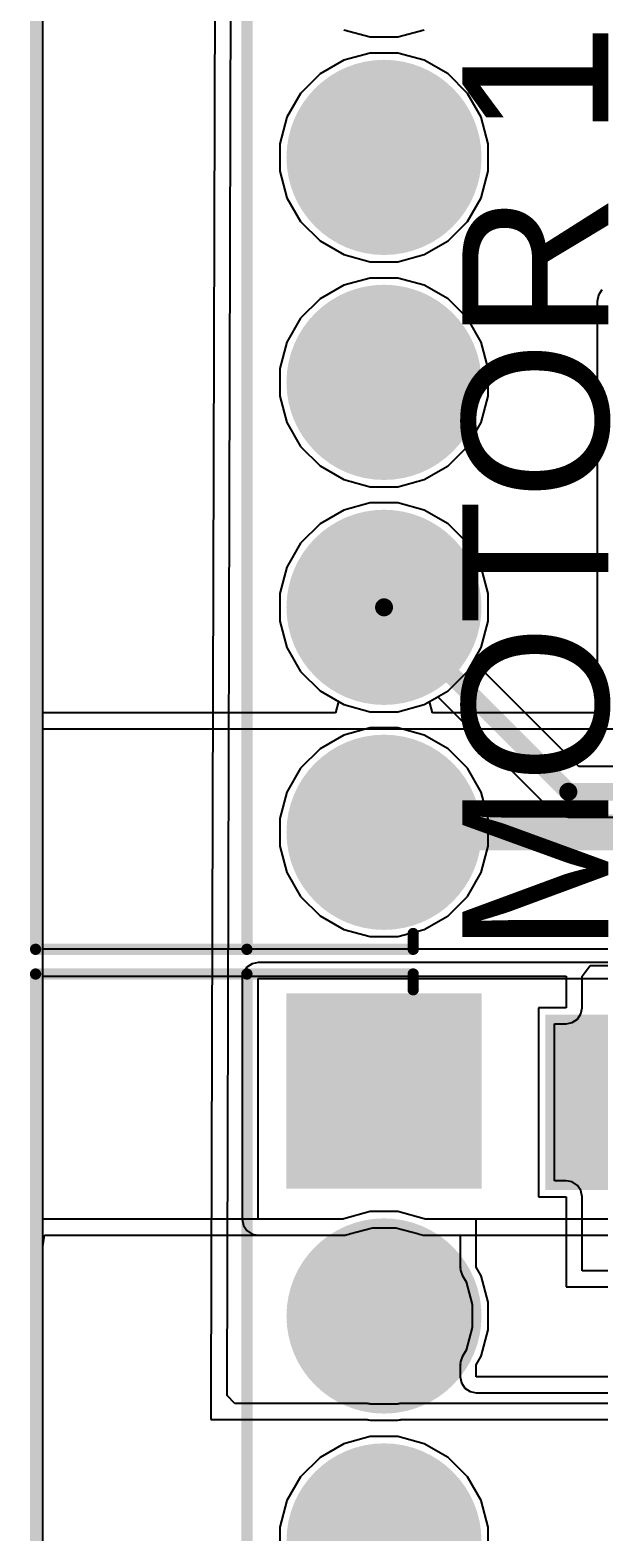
# Model space of a CAD drawing. Header units: millimetres. Extents: x -1.7 to 76.1, y -1.1 to 50.5.
# Drawn here: x -1.69 to 4.74, y 15.6 to 32.55 of the extents above; entities that cross this region are included whole.
import ezdxf

# ---------------------------------------------------------------- set-up
doc = ezdxf.new("R2010")
doc.units = ezdxf.units.MM
for name, color, linetype in [('BottomLayer', 5, 'Continuous'), ('BottomPaste', 16, 'Continuous'), ('BottomSolder', 6, 'Continuous'), ('MultiLayer', 9, 'Continuous'), ('PadHoleLayer', 156, 'Continuous'), ('TopLayer', 1, 'Continuous'), ('TopOverlay', 2, 'Continuous'), ('TopSolder', 216, 'Continuous')]:
    doc.layers.add(name, color=color, linetype=linetype)
doc.styles.add('Arial', font='', dxfattribs={"height": 0.2})
doc.styles.get('Arial').set_extended_font_data('Arial')

# ---------------------------------------------------------------- blocks, each defined once
blk = doc.blocks.new('T____1206_B_69')
at = {"layer": 'BottomLayer'}
for points in [[(-2.032, 0.889), (-0.508, 0.889), (-0.508, -0.889), (-2.032, -0.889)], [(0.508, 0.889), (2.032, 0.889), (2.032, -0.889), (0.508, -0.889)]]:
    blk.add_hatch(color=5, dxfattribs=at).paths.add_polyline_path(points)
at = {"layer": 'BottomPaste'}
for points in [[(-2.032, 0.889), (-0.508, 0.889), (-0.508, -0.889), (-2.032, -0.889)], [(0.508, 0.889), (2.032, 0.889), (2.032, -0.889), (0.508, -0.889)]]:
    blk.add_hatch(color=16, dxfattribs=at).paths.add_polyline_path(points)
at = {"layer": 'BottomSolder'}
for points in [[(-2.1336, 0.9906), (-0.4064, 0.9906), (-0.4064, -0.9906), (-2.1336, -0.9906)], [(0.4064, 0.9906), (2.1336, 0.9906), (2.1336, -0.9906), (0.4064, -0.9906)]]:
    blk.add_hatch(color=6, dxfattribs=at).paths.add_polyline_path(points)
blk = doc.blocks.new('HDR_1_8_M____R_____A_____108')
at = {"layer": 'BottomLayer'}
h = blk.add_hatch(color=5, dxfattribs=at)
edge = h.paths.add_edge_path()
edge.add_arc((1.27, 0), 1, 0, 360)
h = blk.add_hatch(color=5, dxfattribs=at)
edge = h.paths.add_edge_path()
edge.add_arc((3.81, 0), 1, 0, 360)
h = blk.add_hatch(color=5, dxfattribs=at)
edge = h.paths.add_edge_path()
edge.add_arc((6.35, 0), 1, 0, 360)
h = blk.add_hatch(color=5, dxfattribs=at)
edge = h.paths.add_edge_path()
edge.add_arc((8.89, 0), 1, 0, 360)
at = {"layer": 'BottomSolder'}
h = blk.add_hatch(color=6, dxfattribs=at)
edge = h.paths.add_edge_path()
edge.add_arc((1.27, 0), 1.102, 0, 360)
h = blk.add_hatch(color=6, dxfattribs=at)
edge = h.paths.add_edge_path()
edge.add_arc((3.81, 0), 1.102, 0, 360)
h = blk.add_hatch(color=6, dxfattribs=at)
edge = h.paths.add_edge_path()
edge.add_arc((6.35, 0), 1.102, 0, 360)
h = blk.add_hatch(color=6, dxfattribs=at)
edge = h.paths.add_edge_path()
edge.add_arc((8.89, 0), 1.102, 0, 360)
at = {"layer": 'MultiLayer'}
h = blk.add_hatch(color=9, dxfattribs=at)
edge = h.paths.add_edge_path()
edge.add_arc((1.27, 0), 1, 0, 360)
h = blk.add_hatch(color=9, dxfattribs=at)
edge = h.paths.add_edge_path()
edge.add_arc((3.81, 0), 1, 0, 360)
h = blk.add_hatch(color=9, dxfattribs=at)
edge = h.paths.add_edge_path()
edge.add_arc((6.35, 0), 1, 0, 360)
h = blk.add_hatch(color=9, dxfattribs=at)
edge = h.paths.add_edge_path()
edge.add_arc((8.89, 0), 1, 0, 360)
at = {"layer": 'PadHoleLayer'}
h = blk.add_hatch(color=156, dxfattribs=at)
edge = h.paths.add_edge_path()
edge.add_arc((1.27, 0), 0.5, 0, 360)
h = blk.add_hatch(color=156, dxfattribs=at)
edge = h.paths.add_edge_path()
edge.add_arc((3.81, 0), 0.5, 0, 360)
h = blk.add_hatch(color=156, dxfattribs=at)
edge = h.paths.add_edge_path()
edge.add_arc((6.35, 0), 0.5, 0, 360)
h = blk.add_hatch(color=156, dxfattribs=at)
edge = h.paths.add_edge_path()
edge.add_arc((8.89, 0), 0.5, 0, 360)
at = {"layer": 'TopLayer'}
h = blk.add_hatch(color=1, dxfattribs=at)
edge = h.paths.add_edge_path()
edge.add_arc((1.27, 0), 1, 0, 360)
h = blk.add_hatch(color=1, dxfattribs=at)
edge = h.paths.add_edge_path()
edge.add_arc((3.81, 0), 1, 0, 360)
h = blk.add_hatch(color=1, dxfattribs=at)
edge = h.paths.add_edge_path()
edge.add_arc((6.35, 0), 1, 0, 360)
h = blk.add_hatch(color=1, dxfattribs=at)
edge = h.paths.add_edge_path()
edge.add_arc((8.89, 0), 1, 0, 360)
at = {"layer": 'TopSolder'}
h = blk.add_hatch(color=216, dxfattribs=at)
edge = h.paths.add_edge_path()
edge.add_arc((1.27, 0), 1.102, 0, 360)
h = blk.add_hatch(color=216, dxfattribs=at)
edge = h.paths.add_edge_path()
edge.add_arc((3.81, 0), 1.102, 0, 360)
h = blk.add_hatch(color=216, dxfattribs=at)
edge = h.paths.add_edge_path()
edge.add_arc((6.35, 0), 1.102, 0, 360)
h = blk.add_hatch(color=216, dxfattribs=at)
edge = h.paths.add_edge_path()
edge.add_arc((8.89, 0), 1.102, 0, 360)
at = {"layer": 'TopOverlay', "const_width": 0.127}
for points in [[(10.211, 0.33), (10.033, 0.33)], [(10.211, -3.937), (10.211, 0.33)], [(10.211, -1.549), (-10.211, -1.549)], [(10.211, -3.937), (-10.211, -3.937)]]:
    blk.add_lwpolyline(points, dxfattribs=at)
at = {"layer": 'TopOverlay', "const_width": 0.0635}
for points in [[(10.001, 0.33, 1), (10.065, 0.33, 1)], [(10.179, 0.33, 1), (10.243, 0.33, 1)], [(10.179, 0.33, 1), (10.243, 0.33, 1)], [(10.179, -1.549, 1), (10.243, -1.549, 1)], [(10.179, -3.937, 1), (10.243, -3.937, 1)], [(10.179, -3.937, 1), (10.243, -3.937, 1)]]:
    blk.add_lwpolyline(points, format="xyb", close=True, dxfattribs=at)
blk = doc.blocks.new('HDR_1_8_M____R_____A_____109')
at = {"layer": 'BottomLayer'}
blk.add_hatch(color=5, dxfattribs=at).paths.add_polyline_path([(-9.89, 1), (-7.89, 1), (-7.89, -1), (-9.89, -1)])
h = blk.add_hatch(color=5, dxfattribs=at)
edge = h.paths.add_edge_path()
edge.add_arc((-6.35, 0), 1, 0, 360)
h = blk.add_hatch(color=5, dxfattribs=at)
edge = h.paths.add_edge_path()
edge.add_arc((-3.81, 0), 1, 0, 360)
at = {"layer": 'BottomSolder'}
blk.add_hatch(color=6, dxfattribs=at).paths.add_polyline_path([(-9.992, 1.102), (-7.788, 1.102), (-7.788, -1.102), (-9.992, -1.102)])
h = blk.add_hatch(color=6, dxfattribs=at)
edge = h.paths.add_edge_path()
edge.add_arc((-6.35, 0), 1.102, 0, 360)
h = blk.add_hatch(color=6, dxfattribs=at)
edge = h.paths.add_edge_path()
edge.add_arc((-3.81, 0), 1.102, 0, 360)
at = {"layer": 'MultiLayer'}
blk.add_hatch(color=9, dxfattribs=at).paths.add_polyline_path([(-9.89, 1), (-7.89, 1), (-7.89, -1), (-9.89, -1)])
h = blk.add_hatch(color=9, dxfattribs=at)
edge = h.paths.add_edge_path()
edge.add_arc((-6.35, 0), 1, 0, 360)
h = blk.add_hatch(color=9, dxfattribs=at)
edge = h.paths.add_edge_path()
edge.add_arc((-3.81, 0), 1, 0, 360)
at = {"layer": 'PadHoleLayer'}
h = blk.add_hatch(color=156, dxfattribs=at)
edge = h.paths.add_edge_path()
edge.add_arc((-8.89, 0), 0.5, 0, 360)
h = blk.add_hatch(color=156, dxfattribs=at)
edge = h.paths.add_edge_path()
edge.add_arc((-6.35, 0), 0.5, 0, 360)
h = blk.add_hatch(color=156, dxfattribs=at)
edge = h.paths.add_edge_path()
edge.add_arc((-3.81, 0), 0.5, 0, 360)
at = {"layer": 'TopLayer'}
blk.add_hatch(color=1, dxfattribs=at).paths.add_polyline_path([(-9.89, 1), (-7.89, 1), (-7.89, -1), (-9.89, -1)])
h = blk.add_hatch(color=1, dxfattribs=at)
edge = h.paths.add_edge_path()
edge.add_arc((-6.35, 0), 1, 0, 360)
h = blk.add_hatch(color=1, dxfattribs=at)
edge = h.paths.add_edge_path()
edge.add_arc((-3.81, 0), 1, 0, 360)
at = {"layer": 'TopSolder'}
blk.add_hatch(color=216, dxfattribs=at).paths.add_polyline_path([(-9.992, 1.102), (-7.788, 1.102), (-7.788, -1.102), (-9.992, -1.102)])
h = blk.add_hatch(color=216, dxfattribs=at)
edge = h.paths.add_edge_path()
edge.add_arc((-6.35, 0), 1.102, 0, 360)
h = blk.add_hatch(color=216, dxfattribs=at)
edge = h.paths.add_edge_path()
edge.add_arc((-3.81, 0), 1.102, 0, 360)
at = {"layer": 'TopOverlay', "const_width": 0.127}
for points in [[(-10.211, -3.937), (-10.211, 0.33)], [(-10.033, 0.33), (-10.211, 0.33)], [(10.211, -1.549), (-10.211, -1.549)], [(10.211, -3.937), (-10.211, -3.937)]]:
    blk.add_lwpolyline(points, dxfattribs=at)
at = {"layer": 'TopOverlay', "const_width": 0.0635}
for points in [[(-10.243, 0.33, 1), (-10.179, 0.33, 1)], [(-10.243, 0.33, 1), (-10.179, 0.33, 1)], [(-10.065, 0.33, 1), (-10.001, 0.33, 1)], [(-10.243, -1.549, 1), (-10.179, -1.549, 1)], [(-10.243, -3.937, 1), (-10.179, -3.937, 1)], [(-10.243, -3.937, 1), (-10.179, -3.937, 1)]]:
    blk.add_lwpolyline(points, format="xyb", close=True, dxfattribs=at)

msp = doc.modelspace()

# ---------------------------------------------------------------- linework, layer by layer
at = {"layer": 'BottomLayer'}
for p, q in [((-1.544, 24.845), (-1.544, 39.9)), ((1.857, 32.557), (2.156, 32.477)), ((2.156, 32.477), (2.466, 32.477)), ((2.466, 32.477), (2.766, 32.557)), ((2.156, 32.293), (1.857, 32.213)), ((2.466, 32.293), (2.156, 32.293)), ((2.766, 32.213), (2.466, 32.293)), ((1.588, 32.057), (1.369, 31.838)), ((1.857, 32.213), (1.588, 32.057)), ((3.035, 32.057), (2.766, 32.213)), ((3.254, 31.838), (3.035, 32.057)), ((1.369, 31.838), (1.214, 31.57)), ((3.409, 31.57), (3.254, 31.838)), ((1.214, 31.57), (1.134, 31.27)), ((3.489, 31.27), (3.409, 31.57)), ((1.134, 31.27), (1.134, 30.96)), ((3.489, 30.96), (3.489, 31.27)), ((1.134, 30.96), (1.214, 30.66)), ((3.409, 30.66), (3.489, 30.96)), ((1.214, 30.66), (1.369, 30.392)), ((3.254, 30.392), (3.409, 30.66)), ((1.369, 30.392), (1.588, 30.173)), ((3.035, 30.173), (3.254, 30.392)), ((1.588, 30.173), (1.857, 30.017)), ((1.857, 30.017), (2.156, 29.937)), ((2.466, 29.937), (2.766, 30.017)), ((2.766, 30.017), (3.035, 30.173)), ((2.156, 29.937), (2.466, 29.937)), ((2.156, 29.753), (1.857, 29.673)), ((2.466, 29.753), (2.156, 29.753)), ((2.766, 29.673), (2.466, 29.753)), ((1.588, 29.517), (1.369, 29.298)), ((1.857, 29.673), (1.588, 29.517)), ((3.035, 29.517), (2.766, 29.673)), ((3.254, 29.298), (3.035, 29.517)), ((4.735, 29.559), (4.721, 29.489)), ((4.774, 29.618), (4.735, 29.559)), ((4.721, 29.489), (4.721, 24.845)), ((1.369, 29.298), (1.214, 29.03)), ((3.409, 29.03), (3.254, 29.298)), ((1.214, 29.03), (1.134, 28.73)), ((3.489, 28.73), (3.409, 29.03)), ((1.134, 28.73), (1.134, 28.42)), ((3.489, 28.42), (3.489, 28.73)), ((1.134, 28.42), (1.214, 28.12)), ((3.409, 28.12), (3.489, 28.42)), ((1.214, 28.12), (1.369, 27.852)), ((3.254, 27.852), (3.409, 28.12)), ((1.369, 27.852), (1.588, 27.633)), ((3.035, 27.633), (3.254, 27.852)), ((1.588, 27.633), (1.857, 27.477)), ((1.857, 27.477), (2.156, 27.397)), ((2.466, 27.397), (2.766, 27.477)), ((2.766, 27.477), (3.035, 27.633)), ((2.156, 27.397), (2.466, 27.397)), ((1.857, 27.133), (1.588, 26.977)), ((2.156, 27.213), (1.857, 27.133)), ((2.466, 27.213), (2.156, 27.213)), ((2.766, 27.133), (2.466, 27.213)), ((3.035, 26.977), (2.766, 27.133)), ((1.588, 26.977), (1.369, 26.758)), ((3.254, 26.758), (3.035, 26.977)), ((1.369, 26.758), (1.214, 26.49)), ((3.409, 26.49), (3.254, 26.758)), ((1.214, 26.49), (1.134, 26.19)), ((3.489, 26.19), (3.409, 26.49)), ((1.134, 26.19), (1.134, 25.88)), ((3.489, 25.88), (3.489, 26.19)), ((1.134, 25.88), (1.214, 25.58)), ((3.409, 25.58), (3.489, 25.88)), ((1.214, 25.58), (1.369, 25.312)), ((3.254, 25.312), (3.409, 25.58)), ((1.369, 25.312), (1.588, 25.093)), ((3.035, 25.093), (3.254, 25.312)), ((1.588, 25.093), (1.798, 24.972)), ((1.798, 24.972), (1.763, 24.845)), ((2.825, 24.972), (3.035, 25.093)), ((2.859, 24.845), (2.825, 24.972)), ((1.763, 24.845), (-1.544, 24.845)), ((4.721, 24.845), (2.859, 24.845)), ((-1.544, 22.174), (-1.544, 24.663)), ((-1.544, 24.663), (4.902, 24.663)), ((6.655, 22.174), (-1.544, 22.174)), ((4.55, 21.869), (4.641, 21.993)), ((4.641, 21.993), (6.626, 21.993)), ((-1.544, 19.126), (-1.544, 21.869)), ((-1.544, 21.869), (4.369, 21.869)), ((4.369, 21.869), (4.369, 21.514)), ((4.55, 21.514), (4.55, 21.869)), ((4.369, 21.514), (4.058, 21.514)), ((4.058, 21.514), (4.058, 19.38)), ((4.438, 21.346), (4.497, 21.386)), ((4.497, 21.386), (4.536, 21.444)), ((4.536, 21.444), (4.55, 21.514)), ((4.239, 19.561), (4.239, 21.333)), ((4.239, 21.333), (4.369, 21.333)), ((4.369, 21.333), (4.438, 21.346)), ((4.369, 19.561), (4.239, 19.561)), ((4.438, 19.548), (4.369, 19.561)), ((4.497, 19.508), (4.438, 19.548)), ((4.536, 19.45), (4.497, 19.508)), ((4.058, 19.38), (4.369, 19.38)), ((4.369, 19.38), (4.369, 18.364)), ((4.55, 19.38), (4.536, 19.45)), ((4.55, 18.545), (4.55, 19.38)), ((2.156, 19.212), (1.857, 19.132)), ((2.466, 19.212), (2.156, 19.212)), ((2.766, 19.132), (2.466, 19.212)), ((1.848, 19.126), (-1.544, 19.126)), ((1.857, 19.132), (1.848, 19.126)), ((1.92, 18.961), (2.18, 19.031)), ((2.18, 19.031), (2.443, 19.031)), ((2.443, 19.031), (2.703, 18.961)), ((2.775, 19.126), (2.766, 19.132)), ((3.353, 19.126), (2.775, 19.126)), ((3.353, 18.586), (3.353, 19.126)), ((-1.544, 18.818), (-1.527, 18.945)), ((-1.527, 18.945), (1.848, 18.945)), ((1.848, 18.945), (1.859, 18.947)), ((1.859, 18.947), (1.871, 18.946)), ((1.871, 18.946), (1.894, 18.954)), ((1.894, 18.954), (1.917, 18.959)), ((1.917, 18.959), (1.92, 18.961)), ((2.703, 18.961), (2.706, 18.959)), ((2.706, 18.959), (2.729, 18.954)), ((2.729, 18.954), (2.752, 18.946)), ((2.752, 18.946), (2.764, 18.947)), ((2.764, 18.947), (2.775, 18.945)), ((2.775, 18.945), (3.172, 18.945)), ((3.172, 18.945), (3.172, 18.586)), ((-1.544, 4.321), (-1.544, 18.818)), ((3.172, 18.586), (3.174, 18.574)), ((3.174, 18.574), (3.173, 18.562)), ((3.173, 18.562), (3.181, 18.54)), ((3.181, 18.54), (3.185, 18.516)), ((3.185, 18.516), (3.192, 18.507)), ((3.192, 18.507), (3.196, 18.495)), ((3.196, 18.495), (3.24, 18.419)), ((3.409, 18.489), (3.353, 18.586)), ((3.489, 18.189), (3.409, 18.489)), ((5.753, 18.545), (4.55, 18.545)), ((3.24, 18.419), (3.308, 18.165)), ((4.369, 18.364), (5.753, 18.364)), ((3.308, 18.165), (3.308, 17.903)), ((3.489, 17.879), (3.489, 18.189)), ((3.308, 17.903), (3.24, 17.649)), ((3.409, 17.579), (3.489, 17.879)), ((3.24, 17.649), (3.196, 17.573)), ((3.174, 17.494), (3.172, 17.482)), ((3.172, 17.482), (3.172, 17.348)), ((3.181, 17.528), (3.173, 17.506)), ((3.173, 17.506), (3.174, 17.494)), ((3.185, 17.552), (3.181, 17.528)), ((3.192, 17.561), (3.185, 17.552)), ((3.196, 17.573), (3.192, 17.561)), ((3.353, 17.482), (3.409, 17.579)), ((3.353, 17.348), (3.353, 17.482)), ((3.172, 17.348), (3.185, 17.279)), ((6.555, 17.348), (3.353, 17.348)), ((3.185, 17.279), (3.225, 17.22)), ((3.225, 17.22), (3.283, 17.181)), ((3.283, 17.181), (3.353, 17.167)), ((3.353, 17.167), (6.555, 17.167)), ((2.156, 16.672), (1.857, 16.592)), ((2.466, 16.672), (2.156, 16.672)), ((2.766, 16.592), (2.466, 16.672)), ((1.857, 16.592), (1.588, 16.436)), ((3.035, 16.436), (2.766, 16.592)), ((1.588, 16.436), (1.369, 16.217)), ((3.254, 16.217), (3.035, 16.436)), ((1.369, 16.217), (1.214, 15.949)), ((3.409, 15.949), (3.254, 16.217)), ((1.214, 15.949), (1.134, 15.649)), ((3.489, 15.649), (3.409, 15.949)), ((1.134, 15.649), (1.134, 15.339)), ((3.489, 15.339), (3.489, 15.649))]:
    msp.add_line(p, q, dxfattribs=at)
at = {"layer": 'BottomLayer', "const_width": 0.406}
msp.add_lwpolyline([(2.311, 23.495), (5.004, 23.495)], dxfattribs=at)
at = {"layer": 'BottomLayer', "const_width": 0.203}
msp.add_lwpolyline([(2.21, 23.495, 1), (2.413, 23.495, 1)], format="xyb", close=True, dxfattribs=at)
at = {"layer": 'TopLayer'}
for p, q in [((-1.544, -1.016), (-1.544, 44.445)), ((0.406, 34.897), (0.356, 17.174)), ((0.538, 17.174), (0.587, 34.896)), ((1.857, 32.557), (2.156, 32.477)), ((2.156, 32.477), (2.466, 32.477)), ((2.466, 32.477), (2.766, 32.557)), ((2.156, 32.293), (1.857, 32.213)), ((2.466, 32.293), (2.156, 32.293)), ((2.766, 32.213), (2.466, 32.293)), ((1.588, 32.057), (1.369, 31.838)), ((1.857, 32.213), (1.588, 32.057)), ((3.035, 32.057), (2.766, 32.213)), ((3.254, 31.838), (3.035, 32.057)), ((1.369, 31.838), (1.214, 31.57)), ((3.409, 31.57), (3.254, 31.838)), ((1.214, 31.57), (1.134, 31.27)), ((3.489, 31.27), (3.409, 31.57)), ((1.134, 31.27), (1.134, 30.96)), ((3.489, 30.96), (3.489, 31.27)), ((1.134, 30.96), (1.214, 30.66)), ((3.409, 30.66), (3.489, 30.96)), ((1.214, 30.66), (1.369, 30.392)), ((3.254, 30.392), (3.409, 30.66)), ((1.369, 30.392), (1.588, 30.173)), ((3.035, 30.173), (3.254, 30.392)), ((1.588, 30.173), (1.857, 30.017)), ((1.857, 30.017), (2.156, 29.937)), ((2.466, 29.937), (2.766, 30.017)), ((2.766, 30.017), (3.035, 30.173)), ((2.156, 29.937), (2.466, 29.937)), ((2.156, 29.753), (1.857, 29.673)), ((2.466, 29.753), (2.156, 29.753)), ((2.766, 29.673), (2.466, 29.753)), ((1.588, 29.517), (1.369, 29.298)), ((1.857, 29.673), (1.588, 29.517)), ((3.035, 29.517), (2.766, 29.673)), ((3.254, 29.298), (3.035, 29.517)), ((1.369, 29.298), (1.214, 29.03)), ((3.409, 29.03), (3.254, 29.298)), ((1.214, 29.03), (1.134, 28.73)), ((3.489, 28.73), (3.409, 29.03)), ((1.134, 28.73), (1.134, 28.42)), ((3.489, 28.42), (3.489, 28.73)), ((1.134, 28.42), (1.214, 28.12)), ((3.409, 28.12), (3.489, 28.42)), ((1.214, 28.12), (1.369, 27.852)), ((3.254, 27.852), (3.409, 28.12)), ((1.369, 27.852), (1.588, 27.633)), ((3.035, 27.633), (3.254, 27.852)), ((1.588, 27.633), (1.857, 27.477)), ((1.857, 27.477), (2.156, 27.397)), ((2.466, 27.397), (2.766, 27.477)), ((2.766, 27.477), (3.035, 27.633)), ((2.156, 27.397), (2.466, 27.397)), ((1.857, 27.133), (1.588, 26.977)), ((2.156, 27.213), (1.857, 27.133)), ((2.466, 27.213), (2.156, 27.213)), ((2.766, 27.133), (2.466, 27.213)), ((3.035, 26.977), (2.766, 27.133)), ((1.588, 26.977), (1.369, 26.758)), ((3.254, 26.758), (3.035, 26.977)), ((1.369, 26.758), (1.214, 26.49)), ((3.409, 26.49), (3.254, 26.758)), ((1.214, 26.49), (1.134, 26.19)), ((3.489, 26.19), (3.409, 26.49)), ((1.134, 26.19), (1.134, 25.88)), ((3.489, 25.88), (3.489, 26.19)), ((1.134, 25.88), (1.214, 25.58)), ((3.409, 25.58), (3.489, 25.88)), ((1.214, 25.58), (1.369, 25.312)), ((3.321, 25.428), (3.409, 25.58)), ((1.369, 25.312), (1.588, 25.093)), ((4.512, 24.237), (3.321, 25.428)), ((1.588, 25.093), (1.857, 24.937)), ((1.857, 24.937), (2.156, 24.857)), ((2.466, 24.857), (2.766, 24.937)), ((2.766, 24.937), (2.918, 25.025)), ((2.918, 25.025), (4.193, 23.751)), ((2.156, 24.857), (2.466, 24.857)), ((1.857, 24.593), (1.588, 24.437)), ((2.156, 24.673), (1.857, 24.593)), ((2.466, 24.673), (2.156, 24.673)), ((2.766, 24.593), (2.466, 24.673)), ((3.035, 24.437), (2.766, 24.593)), ((1.588, 24.437), (1.369, 24.218)), ((3.254, 24.218), (3.035, 24.437)), ((1.369, 24.218), (1.214, 23.95)), ((3.409, 23.95), (3.254, 24.218)), ((8.594, 24.237), (4.512, 24.237)), ((1.214, 23.95), (1.134, 23.65)), ((3.489, 23.65), (3.409, 23.95)), ((4.193, 23.751), (4.193, 23.751)), ((4.193, 23.751), (4.285, 23.689)), ((1.134, 23.65), (1.134, 23.34)), ((3.489, 23.34), (3.489, 23.65)), ((4.285, 23.689), (4.394, 23.667)), ((4.394, 23.667), (4.394, 23.667)), ((4.394, 23.667), (6.626, 23.667)), ((1.134, 23.34), (1.214, 23.04)), ((3.409, 23.04), (3.489, 23.34)), ((1.214, 23.04), (1.369, 22.772)), ((3.254, 22.772), (3.409, 23.04)), ((1.369, 22.772), (1.588, 22.553)), ((3.035, 22.553), (3.254, 22.772)), ((1.588, 22.553), (1.857, 22.397)), ((1.857, 22.397), (2.156, 22.317)), ((2.466, 22.317), (2.766, 22.397)), ((2.766, 22.397), (3.035, 22.553)), ((2.156, 22.317), (2.466, 22.317)), ((0.722, 21.913), (0.708, 21.844)), ((0.761, 21.972), (0.722, 21.913)), ((0.82, 22.011), (0.761, 21.972)), ((0.889, 22.025), (0.82, 22.011)), ((8.026, 22.025), (0.889, 22.025)), ((0.708, 21.844), (0.708, 19.126)), ((0.889, 19.126), (0.889, 21.844)), ((0.889, 21.844), (8.026, 21.844)), ((2.156, 19.212), (1.857, 19.132)), ((2.466, 19.212), (2.156, 19.212)), ((2.766, 19.132), (2.466, 19.212)), ((0.708, 19.126), (0.722, 19.057)), ((0.722, 19.057), (0.761, 18.998)), ((0.761, 18.998), (0.82, 18.959)), ((1.848, 19.126), (0.889, 19.126)), ((1.857, 19.132), (1.848, 19.126)), ((1.92, 18.961), (2.18, 19.031)), ((2.18, 19.031), (2.443, 19.031)), ((2.443, 19.031), (2.703, 18.961)), ((2.775, 19.126), (2.766, 19.132)), ((5.476, 19.126), (2.775, 19.126)), ((0.82, 18.959), (0.889, 18.945)), ((0.889, 18.945), (1.848, 18.945)), ((1.848, 18.945), (1.859, 18.947)), ((1.859, 18.947), (1.871, 18.946)), ((1.871, 18.946), (1.894, 18.954)), ((1.894, 18.954), (1.917, 18.959)), ((1.917, 18.959), (1.92, 18.961)), ((2.703, 18.961), (2.706, 18.959)), ((2.706, 18.959), (2.729, 18.954)), ((2.729, 18.954), (2.752, 18.946)), ((2.752, 18.946), (2.764, 18.947)), ((2.764, 18.947), (2.775, 18.945)), ((2.775, 18.945), (5.476, 18.945)), ((0.356, 17.174), (0.356, 16.866)), ((0.538, 17.137), (0.538, 17.174)), ((0.627, 17.047), (0.538, 17.137)), ((2.103, 17.047), (0.627, 17.047)), ((2.109, 17.046), (2.103, 17.047)), ((2.121, 17.046), (2.109, 17.046)), ((2.133, 17.043), (2.121, 17.046)), ((2.139, 17.043), (2.133, 17.043)), ((2.145, 17.042), (2.139, 17.043)), ((2.15, 17.042), (2.145, 17.042)), ((2.156, 17.04), (2.15, 17.042)), ((2.168, 17.04), (2.156, 17.04)), ((2.176, 17.037), (2.168, 17.04)), ((2.447, 17.037), (2.176, 17.037)), ((2.455, 17.04), (2.447, 17.037)), ((2.467, 17.04), (2.455, 17.04)), ((2.472, 17.042), (2.467, 17.04)), ((2.478, 17.042), (2.472, 17.042)), ((2.484, 17.043), (2.478, 17.042)), ((2.478, 17.042), (2.478, 17.042)), ((2.478, 17.042), (2.478, 17.042)), ((2.493, 17.046), (2.484, 17.043)), ((2.484, 17.043), (2.484, 17.043)), ((2.497, 17.045), (2.493, 17.046)), ((2.493, 17.046), (2.493, 17.046)), ((2.502, 17.046), (2.497, 17.045)), ((2.514, 17.046), (2.502, 17.046)), ((2.519, 17.047), (2.514, 17.046)), ((9.014, 17.047), (2.519, 17.047)), ((0.356, 16.866), (2.103, 16.866)), ((2.103, 16.866), (2.109, 16.864)), ((2.109, 16.864), (2.109, 16.864)), ((2.109, 16.864), (2.121, 16.864)), ((2.121, 16.864), (2.133, 16.861)), ((2.133, 16.861), (2.139, 16.861)), ((2.139, 16.861), (2.156, 16.856)), ((2.156, 16.856), (2.466, 16.856)), ((2.466, 16.856), (2.484, 16.861)), ((2.484, 16.861), (2.49, 16.861)), ((2.49, 16.861), (2.494, 16.862)), ((2.494, 16.862), (2.502, 16.864)), ((2.494, 16.862), (2.494, 16.862)), ((2.502, 16.864), (2.502, 16.864)), ((2.502, 16.864), (2.514, 16.864)), ((2.514, 16.864), (2.519, 16.866)), ((2.519, 16.866), (9.195, 16.866))]:
    msp.add_line(p, q, dxfattribs=at)
at = {"layer": 'TopLayer', "const_width": 0.203}
for points in [[(2.311, 26.035), (4.394, 23.952)], [(4.394, 23.952), (8.763, 23.952)]]:
    msp.add_lwpolyline(points, dxfattribs=at)
at = {"layer": 'TopLayer', "const_width": 0.102}
for points in [[(2.261, 26.035, 1), (2.362, 26.035, 1)], [(4.343, 23.952, 1), (4.445, 23.952, 1)], [(4.343, 23.952, 1), (4.445, 23.952, 1)]]:
    msp.add_lwpolyline(points, format="xyb", close=True, dxfattribs=at)

# ---------------------------------------------------------------- block references
for name, p, rotation in [('HDR_1_8_M____R_____A_____108', (2.311, 32.385), 270), ('HDR_1_8_M____R_____A_____109', (2.311, 11.684), 270), ('T____1206_B_69', (6.267, 20.447), 180)]:
    msp.add_blockref(name, p, dxfattribs=dict(rotation=rotation))

# ---------------------------------------------------------------- texts
at = {"layer": 'TopOverlay', "style": 'Arial'}
msp.add_text('MOTOR 1', height=1.651, rotation=90, dxfattribs=at).set_placement((4.847, 22.123))

doc.saveas('drawing.dxf')
